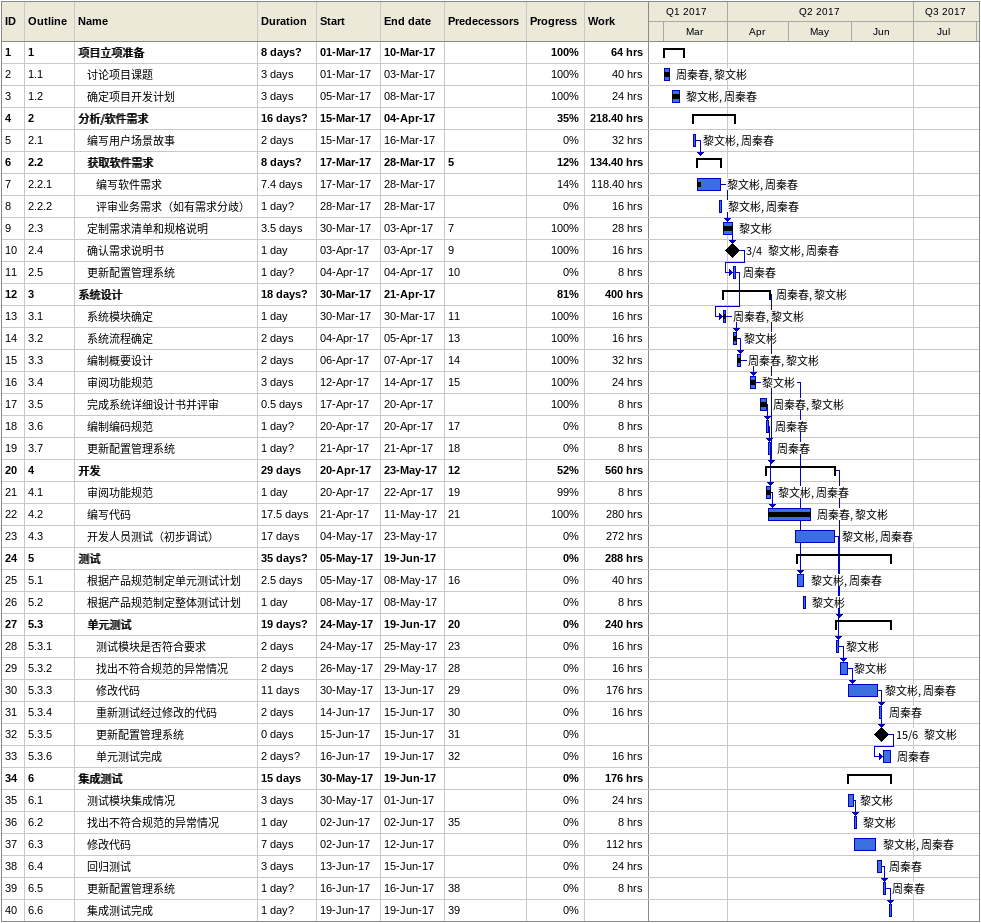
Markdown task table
| ID | WBS | Task | Duration | Start | Finish | Predecessors | Resources | % complete | Work (h) |
|---|---|---|---|---|---|---|---|---|---|
| 1 | 1 | **项目立项准备** | 8d? | 2017-03-01 | 2017-03-10 |  |  | 100 | 64 |
| 2 | 1.1 | 讨论项目课题 | 3d | 2017-03-01 | 2017-03-03 |  | 周秦春, 黎文彬 | 100 | 40 |
| 3 | 1.2 | 确定项目开发计划 | 3d | 2017-03-05 | 2017-03-08 |  | 黎文彬, 周秦春 | 100 | 24 |
| 4 | 2 | **分析/软件需求** | 16d? | 2017-03-15 | 2017-04-04 |  |  | 35 | 218.40 |
| 5 | 2.1 | 编写用户场景故事 | 2d | 2017-03-15 | 2017-03-16 |  | 黎文彬, 周秦春 | 0 | 32 |
| 6 | 2.2 | **获取软件需求** | 8d? | 2017-03-17 | 2017-03-28 | 5 |  | 12 | 134.40 |
| 7 | 2.2.1 | 编写软件需求 | 7.4d | 2017-03-17 | 2017-03-28 |  | 黎文彬, 周秦春 | 14 | 118.40 |
| 8 | 2.2.2 | 评审业务需求（如有需求分歧） | 1d? | 2017-03-28 | 2017-03-28 |  | 黎文彬, 周秦春 | 0 | 16 |
| 9 | 2.3 | 定制需求清单和规格说明 | 3.5d | 2017-03-30 | 2017-04-03 | 7 | 黎文彬 | 100 | 28 |
| 10 | 2.4 | 确认需求说明书 | 1d | 2017-04-03 | 2017-04-03 | 9 | 黎文彬, 周秦春 | 100 | 16 |
| 11 | 2.5 | 更新配置管理系统 | 1d? | 2017-04-04 | 2017-04-04 | 10 | 周秦春 | 0 | 8 |
| 12 | 3 | **系统设计** | 18d? | 2017-03-30 | 2017-04-21 |  | 周秦春, 黎文彬 | 81 | 400 |
| 13 | 3.1 | 系统模块确定 | 1d | 2017-03-30 | 2017-03-30 | 11 | 周秦春, 黎文彬 | 100 | 16 |
| 14 | 3.2 | 系统流程确定 | 2d | 2017-04-04 | 2017-04-05 | 13 | 黎文彬 | 100 | 16 |
| 15 | 3.3 | 编制概要设计 | 2d | 2017-04-06 | 2017-04-07 | 14 | 周秦春, 黎文彬 | 100 | 32 |
| 16 | 3.4 | 审阅功能规范 | 3d | 2017-04-12 | 2017-04-14 | 15 | 黎文彬 | 100 | 24 |
| 17 | 3.5 | 完成系统详细设计书并评审 | 0.5d | 2017-04-17 | 2017-04-20 |  | 周秦春, 黎文彬 | 100 | 8 |
| 18 | 3.6 | 编制编码规范 | 1d? | 2017-04-20 | 2017-04-20 | 17 | 周秦春 | 0 | 8 |
| 19 | 3.7 | 更新配置管理系统 | 1d? | 2017-04-21 | 2017-04-21 | 18 | 周秦春 | 0 | 8 |
| 20 | 4 | **开发** | 29d | 2017-04-20 | 2017-05-23 | 12 |  | 52 | 560 |
| 21 | 4.1 | 审阅功能规范 | 1d | 2017-04-20 | 2017-04-22 | 19 | 黎文彬, 周秦春 | 99 | 8 |
| 22 | 4.2 | 编写代码 | 17.5d | 2017-04-21 | 2017-05-11 | 21 | 周秦春, 黎文彬 | 100 | 280 |
| 23 | 4.3 | 开发人员测试（初步调试） | 17d | 2017-05-04 | 2017-05-23 |  | 黎文彬, 周秦春 | 0 | 272 |
| 24 | 5 | **测试** | 35d? | 2017-05-05 | 2017-06-19 |  |  | 0 | 288 |
| 25 | 5.1 | 根据产品规范制定单元测试计划 | 2.5d | 2017-05-05 | 2017-05-08 | 16 | 黎文彬, 周秦春 | 0 | 40 |
| 26 | 5.2 | 根据产品规范制定整体测试计划 | 1d | 2017-05-08 | 2017-05-08 |  | 黎文彬 | 0 | 8 |
| 27 | 5.3 | **单元测试** | 19d? | 2017-05-24 | 2017-06-19 | 20 |  | 0 | 240 |
| 28 | 5.3.1 | 测试模块是否符合要求 | 2d | 2017-05-24 | 2017-05-25 | 23 | 黎文彬 | 0 | 16 |
| 29 | 5.3.2 | 找出不符合规范的异常情况 | 2d | 2017-05-26 | 2017-05-29 | 28 | 黎文彬 | 0 | 16 |
| 30 | 5.3.3 | 修改代码 | 11d | 2017-05-30 | 2017-06-13 | 29 | 黎文彬, 周秦春 | 0 | 176 |
| 31 | 5.3.4 | 重新测试经过修改的代码 | 2d | 2017-06-14 | 2017-06-15 | 30 | 周秦春 | 0 | 16 |
| 32 | 5.3.5 | 更新配置管理系统 | 0d | 2017-06-15 | 2017-06-15 | 31 | 黎文彬 | 0 |  |
| 33 | 5.3.6 | 单元测试完成 | 2d? | 2017-06-16 | 2017-06-19 | 32 | 周秦春 | 0 | 16 |
| 34 | 6 | **集成测试** | 15d | 2017-05-30 | 2017-06-19 |  |  | 0 | 176 |
| 35 | 6.1 | 测试模块集成情况 | 3d | 2017-05-30 | 2017-06-01 |  | 黎文彬 | 0 | 24 |
| 36 | 6.2 | 找出不符合规范的异常情况 | 1d | 2017-06-02 | 2017-06-02 | 35 | 黎文彬 | 0 | 8 |
| 37 | 6.3 | 修改代码 | 7d | 2017-06-02 | 2017-06-12 |  | 黎文彬, 周秦春 | 0 | 112 |
| 38 | 6.4 | 回归测试 | 3d | 2017-06-13 | 2017-06-15 |  | 周秦春 | 0 | 24 |
| 39 | 6.5 | 更新配置管理系统 | 1d? | 2017-06-16 | 2017-06-16 | 38 | 周秦春 | 0 | 8 |
| 40 | 6.6 | 集成测试完成 | 1d? | 2017-06-19 | 2017-06-19 | 39 |  | 0 |  |
